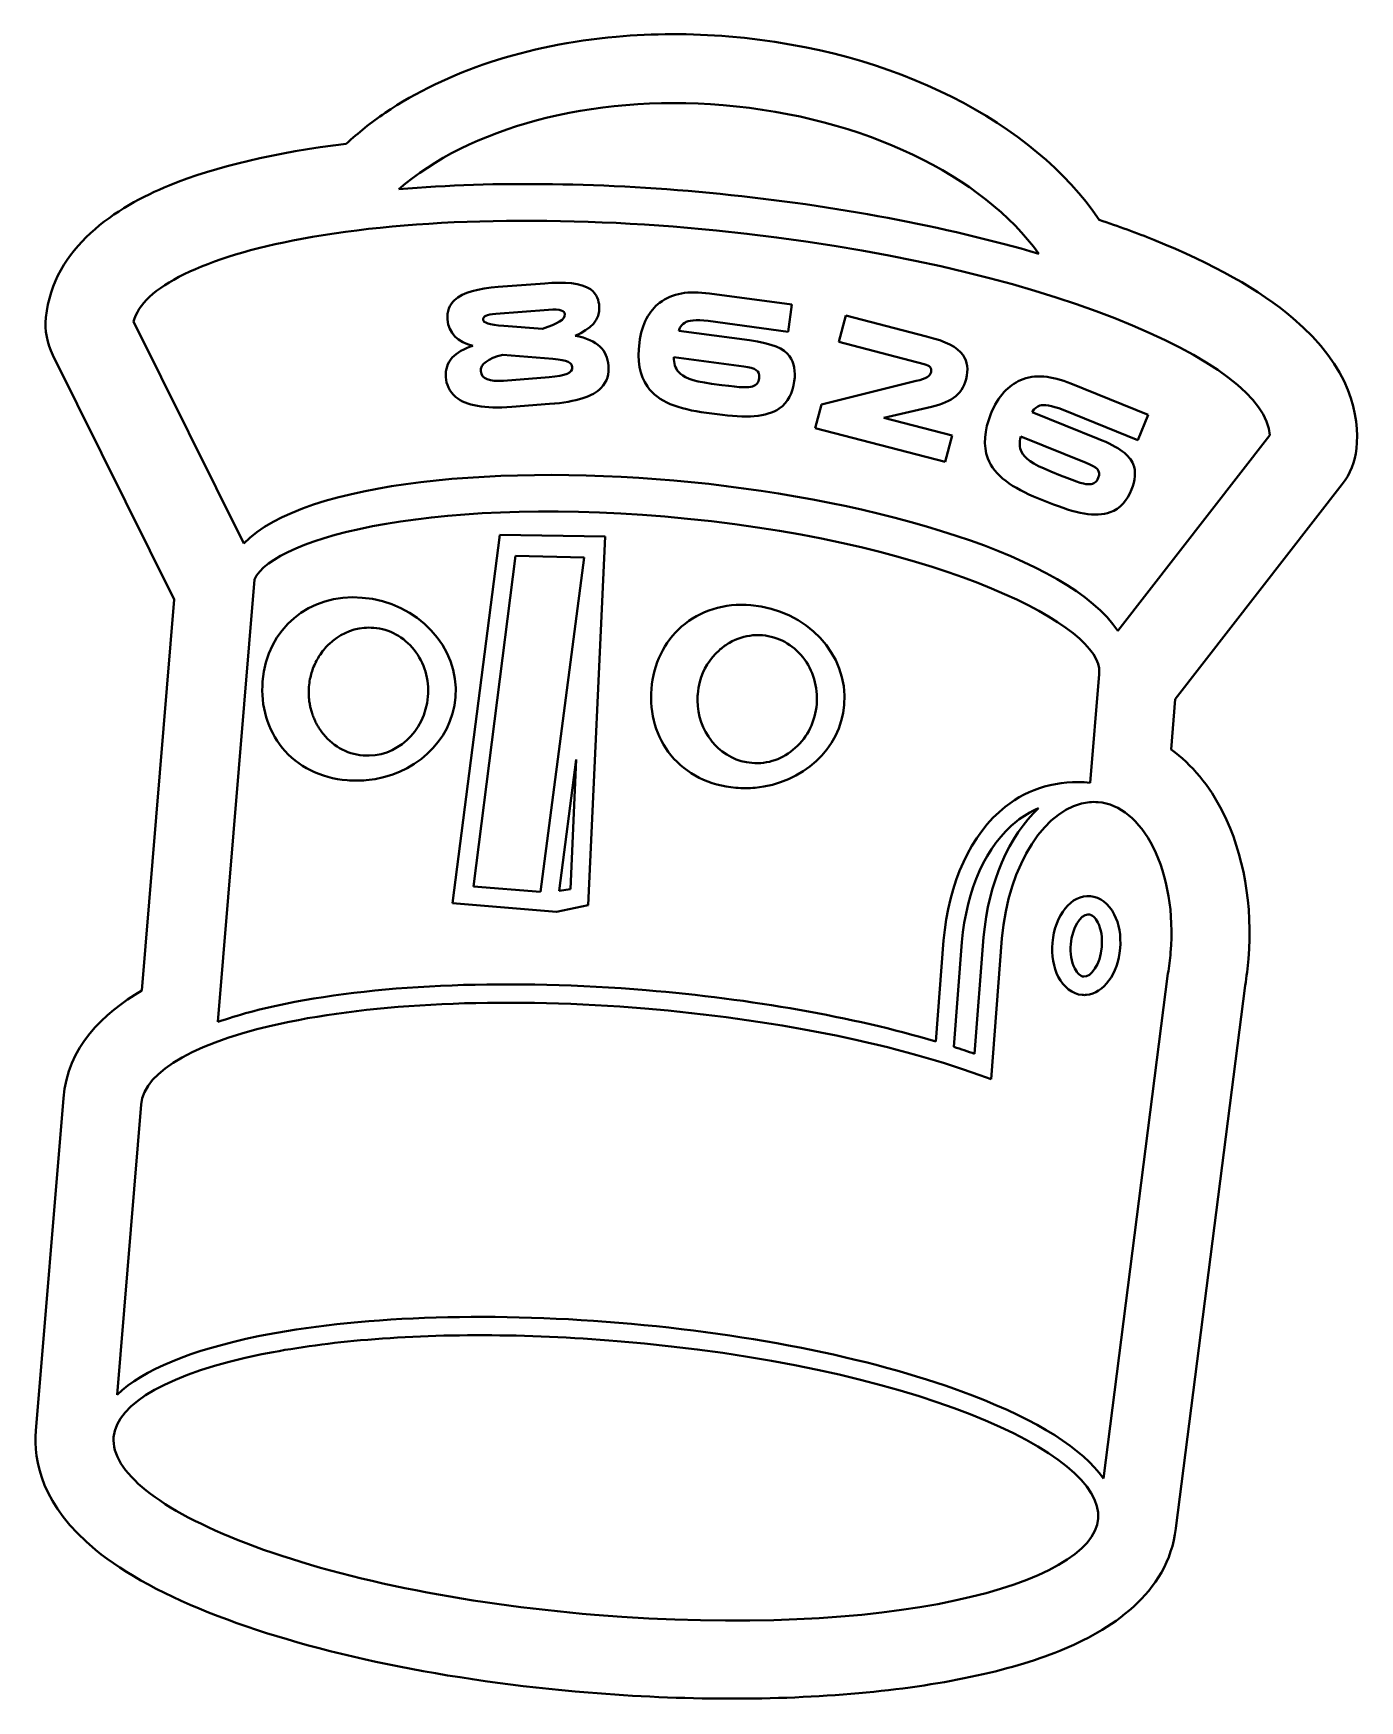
# Model space of a CAD drawing. Header units: inches. Extents: x -32.9 to 9.7, y -57 to -3.4.
import ezdxf

# ---------------------------------------------------------------- set-up
doc = ezdxf.new("R2010")
doc.units = ezdxf.units.IN
doc.header["$MEASUREMENT"] = 0
doc.layers.add('ModelSketch_Visible', color=7, linetype='Continuous', lineweight=40)

msp = doc.modelspace()

# ---------------------------------------------------------------- linework, layer by layer
at = {"layer": 'ModelSketch_Visible'}
for p, q in [((-14.164, -3.545), (-14.164, -3.545)), ((-16.46, -11.462), (-17.953, -11.576)), ((-8.524, -12.144), (-11.174, -11.788)), ((-8.64, -13.013), (-8.524, -12.144)), ((-26.124, -19.812), (-29.662, -12.687)), ((-18.032, -12.441), (-16.343, -12.312)), ((-16.529, -12.927), (-17.775, -12.826)), ((-11.209, -12.669), (-8.64, -13.013)), ((-7.017, -13.344), (-6.797, -12.494)), ((-6.797, -12.494), (-4.198, -13.167)), ((-9.891, -13.289), (-12.152, -12.985)), ((-4.278, -14.053), (-7.017, -13.344)), ((-32.257, -13.762), (-28.359, -21.613)), ((-17.808, -13.755), (-16.203, -13.886)), ((-12.313, -13.834), (-10.067, -14.135)), ((-16.323, -14.475), (-17.785, -14.587)), ((-10.771, -14.728), (-11.104, -14.683)), ((-7.579, -15.348), (-4.531, -14.596)), ((2.914, -15.678), (0.434, -14.678)), ((-17.519, -15.426), (-16.31, -15.334)), ((-7.777, -16.113), (-7.579, -15.348)), ((-4.179, -15.461), (-5.573, -15.777)), ((-11.271, -15.619), (-10.923, -15.666)), ((-5.573, -15.777), (-3.383, -16.344)), ((1.306, -16.449), (-0.81, -15.596)), ((0.182, -15.523), (2.586, -16.492)), ((2.586, -16.492), (2.914, -15.678)), ((-3.603, -17.194), (-7.777, -16.113)), ((-3.383, -16.344), (-3.603, -17.194)), ((-1.176, -16.378), (0.926, -17.226)), ((6.817, -16.336), (1.938, -22.619)), ((0.097, -17.626), (-0.214, -17.501)), ((3.786, -24.808), (9.147, -17.905)), ((-0.608, -18.366), (-0.282, -18.498)), ((-17.902, -19.531), (-19.417, -31.355)), ((-14.517, -19.592), (-17.902, -19.531)), ((-15.062, -31.424), (-14.517, -19.592)), ((-18.752, -30.819), (-17.396, -20.211)), ((-17.396, -20.211), (-15.199, -20.26)), ((-15.199, -20.26), (-16.595, -30.997)), ((-26.952, -35.17), (-25.783, -20.972)), ((-28.359, -21.613), (-29.393, -34.165)), ((-23.393, -23.049), (-23.387, -23.043)), ((1.343, -24.011), (1.056, -27.493)), ((3.653, -26.426), (3.786, -24.808)), ((-15.996, -30.966), (-15.447, -26.742)), ((-15.447, -26.742), (-15.63, -30.912)), ((-16.595, -30.997), (-18.752, -30.819)), ((-15.63, -30.912), (-15.996, -30.966)), ((-19.417, -31.355), (-16.083, -31.632)), ((-16.083, -31.632), (-15.062, -31.424)), ((-3.652, -32.561), (-3.903, -35.798)), ((-3.325, -35.974), (-3.064, -32.608)), ((-2.368, -32.446), (-2.659, -36.193)), ((-2.13, -37.007), (-1.779, -32.493)), ((3.549, -33.622), (1.476, -49.824)), ((3.799, -51.422), (6.028, -33.998)), ((-2.494, -36.876), (-2.13, -37.007)), ((-31.917, -37.619), (-32.801, -48.294)), ((-30.189, -47.137), (-29.418, -37.826))]:
    msp.add_line(p, q, dxfattribs=at)
for points in [[(-14.164, -3.545), (-17.037, -3.804), (-19.603, -4.65), (-21.585, -5.991)], [(-10.55, -3.537), (-11.766, -3.436), (-12.982, -3.439), (-14.164, -3.545)], [(1.343, -9.422), (-0.78, -6.301), (-5.188, -3.981), (-10.55, -3.537)], [(-21.143, -8.437), (-18.899, -6.492), (-15.025, -5.387), (-10.732, -5.742)], [(-10.732, -5.742), (-6.192, -6.118), (-2.385, -8.026), (-0.598, -10.511)], [(-21.585, -5.991), (-22.039, -6.298), (-22.454, -6.629), (-22.832, -6.98)], [(-22.832, -6.98), (-25.109, -7.261), (-27.018, -7.709), (-28.518, -8.32)], [(-28.518, -8.32), (-30.199, -9.004), (-32.25, -10.294), (-32.477, -12.558)], [(-10.83, -8.592), (-14.506, -8.224), (-18.054, -8.176), (-21.143, -8.437)], [(-0.598, -10.511), (-3.594, -9.629), (-7.116, -8.964), (-10.83, -8.592)], [(-24.262, -10.033), (-20.654, -9.363), (-15.925, -9.268), (-10.948, -9.766)], [(3.097, -10.066), (2.541, -9.842), (1.953, -9.628), (1.343, -9.422)], [(-29.662, -12.687), (-29.393, -11.599), (-27.401, -10.615), (-24.262, -10.033)], [(-10.948, -9.766), (-0.428, -10.819), (6.726, -14.029), (6.817, -16.336)], [(7.562, -12.577), (6.498, -11.676), (4.996, -10.831), (3.097, -10.066)], [(-17.953, -11.576), (-18.591, -11.624), (-19.094, -11.751), (-19.355, -11.998)], [(-14.995, -11.651), (-15.291, -11.44), (-15.832, -11.414), (-16.46, -11.462)], [(-14.711, -12.188), (-14.723, -12.034), (-14.777, -11.805), (-14.995, -11.651)], [(-11.174, -11.788), (-11.839, -11.699), (-12.37, -11.774), (-12.771, -12.085)], [(-19.355, -11.998), (-19.524, -12.156), (-19.601, -12.369), (-19.582, -12.621)], [(-16.343, -12.312), (-15.942, -12.282), (-15.823, -12.34), (-15.815, -12.453)], [(-15.483, -13.143), (-14.987, -12.924), (-14.676, -12.651), (-14.711, -12.188)], [(-12.771, -12.085), (-13.103, -12.342), (-13.341, -12.758), (-13.422, -13.367)], [(-32.477, -12.558), (-32.518, -12.972), (-32.442, -13.389), (-32.257, -13.762)], [(-19.582, -12.621), (-19.549, -13.059), (-19.246, -13.357), (-18.772, -13.466)], [(-18.437, -12.622), (-18.445, -12.524), (-18.33, -12.464), (-18.032, -12.441)], [(-17.775, -12.826), (-18.275, -12.786), (-18.429, -12.73), (-18.437, -12.622)], [(-15.815, -12.453), (-15.802, -12.623), (-16.036, -12.745), (-16.529, -12.927)], [(-12.152, -12.985), (-12.119, -12.854), (-12.029, -12.762), (-11.966, -12.724)], [(-11.966, -12.724), (-11.853, -12.656), (-11.618, -12.614), (-11.209, -12.669)], [(9.601, -16.768), (9.705, -15.732), (9.435, -14.163), (7.562, -12.577)], [(-14.415, -14.107), (-14.453, -13.603), (-14.757, -13.284), (-15.483, -13.143)], [(-13.422, -13.367), (-13.497, -13.925), (-13.412, -14.421), (-13.163, -14.777)], [(-8.6, -13.8), (-8.786, -13.556), (-9.139, -13.389), (-9.891, -13.289)], [(-4.198, -13.167), (-3.573, -13.329), (-3.222, -13.495), (-3.031, -13.768)], [(-18.772, -13.466), (-19.333, -13.643), (-19.676, -13.97), (-19.637, -14.474)], [(-18.513, -14.285), (-18.53, -14.053), (-18.285, -13.879), (-17.808, -13.755)], [(-16.203, -13.886), (-15.708, -13.926), (-15.586, -14.021), (-15.577, -14.149)], [(-12.167, -14.301), (-12.271, -14.183), (-12.318, -14.031), (-12.313, -13.834)], [(-8.448, -14.607), (-8.404, -14.285), (-8.446, -14.008), (-8.6, -13.8)], [(-3.031, -13.768), (-2.888, -13.976), (-2.851, -14.226), (-2.931, -14.536)], [(-17.785, -14.587), (-18.228, -14.621), (-18.495, -14.522), (-18.513, -14.285)], [(-15.577, -14.149), (-15.562, -14.335), (-15.793, -14.435), (-16.323, -14.475)], [(-14.655, -14.825), (-14.448, -14.617), (-14.395, -14.36), (-14.415, -14.107)], [(-11.104, -14.683), (-11.769, -14.594), (-12.014, -14.478), (-12.167, -14.301)], [(-10.067, -14.135), (-9.698, -14.184), (-9.542, -14.257), (-9.574, -14.503)], [(-4.531, -14.596), (-4.212, -14.519), (-4.091, -14.443), (-4.056, -14.308)], [(-4.056, -14.308), (-4.024, -14.183), (-4.088, -14.102), (-4.278, -14.053)], [(0.434, -14.678), (-0.189, -14.427), (-0.722, -14.368), (-1.187, -14.57)], [(-19.637, -14.474), (-19.621, -14.691), (-19.535, -14.933), (-19.314, -15.113)], [(-16.31, -15.334), (-15.409, -15.265), (-14.915, -15.083), (-14.655, -14.825)], [(-13.163, -14.777), (-12.822, -15.266), (-12.176, -15.498), (-11.271, -15.619)], [(-9.787, -14.771), (-9.929, -14.815), (-10.137, -14.813), (-10.771, -14.728)], [(-9.574, -14.503), (-9.595, -14.656), (-9.668, -14.735), (-9.787, -14.771)], [(-8.929, -15.48), (-8.643, -15.284), (-8.498, -14.98), (-8.448, -14.607)], [(-2.931, -14.536), (-3.071, -15.075), (-3.442, -15.294), (-4.179, -15.461)], [(-1.187, -14.57), (-1.572, -14.738), (-1.906, -15.082), (-2.136, -15.652)], [(-19.314, -15.113), (-18.978, -15.387), (-18.395, -15.493), (-17.519, -15.426)], [(-10.923, -15.666), (-9.997, -15.79), (-9.336, -15.759), (-8.929, -15.48)], [(-0.81, -15.596), (-0.746, -15.477), (-0.635, -15.41), (-0.565, -15.388)], [(-0.565, -15.388), (-0.439, -15.351), (-0.201, -15.368), (0.182, -15.523)], [(-2.136, -15.652), (-2.346, -16.174), (-2.387, -16.675), (-2.234, -17.082)], [(-1.15, -16.867), (-1.222, -16.727), (-1.23, -16.568), (-1.176, -16.378)], [(2.431, -17.265), (2.311, -16.982), (2.01, -16.733), (1.306, -16.449)], [(-2.234, -17.082), (-2.024, -17.64), (-1.456, -18.025), (-0.608, -18.366)], [(-0.214, -17.501), (-0.837, -17.25), (-1.046, -17.077), (-1.15, -16.867)], [(9.147, -17.905), (9.402, -17.577), (9.56, -17.183), (9.601, -16.768)], [(-11.755, -17.843), (-17.729, -17.245), (-24.141, -17.788), (-26.124, -19.812)], [(1.039, -17.912), (0.892, -17.919), (0.691, -17.866), (0.097, -17.626)], [(0.926, -17.226), (1.271, -17.365), (1.405, -17.475), (1.312, -17.704)], [(2.378, -18.084), (2.5, -17.782), (2.529, -17.505), (2.431, -17.265)], [(1.938, -22.619), (0.394, -20.243), (-5.782, -18.44), (-11.755, -17.843)], [(1.312, -17.704), (1.254, -17.848), (1.164, -17.906), (1.039, -17.912)], [(1.696, -18.811), (2.022, -18.692), (2.238, -18.434), (2.378, -18.084)], [(-25.783, -20.972), (-25.168, -19.589), (-19.749, -18.229), (-11.873, -19.017)], [(-0.282, -18.498), (0.584, -18.847), (1.232, -18.98), (1.696, -18.811)], [(-11.873, -19.017), (-3.611, -19.844), (1.487, -22.511), (1.344, -23.959)], [(-22.321, -21.552), (-24.033, -21.411), (-25.377, -22.54), (-25.518, -24.238)], [(-19.325, -24.751), (-19.192, -23.135), (-20.535, -21.7), (-22.321, -21.552)], [(-9.838, -21.792), (-10.69, -21.722), (-11.481, -21.966), (-12.065, -22.48)], [(-6.843, -24.991), (-6.709, -23.375), (-8.053, -21.94), (-9.838, -21.792)], [(-23.387, -23.043), (-23.079, -22.75), (-22.688, -22.559), (-22.262, -22.521)], [(-22.262, -22.521), (-22.16, -22.512), (-22.057, -22.511), (-21.952, -22.52)], [(-21.952, -22.52), (-21.445, -22.562), (-20.985, -22.812), (-20.657, -23.225)], [(-12.065, -22.48), (-12.625, -22.972), (-12.97, -23.682), (-13.035, -24.479)], [(-10.686, -23.102), (-10.634, -23.065), (-10.581, -23.031), (-10.527, -23)], [(-10.527, -23), (-10.296, -22.867), (-10.043, -22.785), (-9.782, -22.761)], [(-10.527, -23), (-10.527, -23), (-10.527, -23), (-10.527, -23)], [(-9.782, -22.761), (-9.679, -22.752), (-9.575, -22.752), (-9.47, -22.76)], [(-9.47, -22.76), (-8.963, -22.802), (-8.503, -23.053), (-8.174, -23.465)], [(-23.816, -23.63), (-23.784, -23.566), (-23.75, -23.504), (-23.713, -23.444)], [(-23.713, -23.444), (-23.708, -23.437), (-23.704, -23.43), (-23.699, -23.423)], [(-23.699, -23.423), (-23.611, -23.285), (-23.508, -23.16), (-23.393, -23.049)], [(-20.657, -23.225), (-20.324, -23.643), (-20.166, -24.176), (-20.211, -24.727)], [(-11.479, -24.249), (-11.373, -23.86), (-11.161, -23.511), (-10.864, -23.243)], [(-10.864, -23.243), (-10.814, -23.198), (-10.762, -23.158), (-10.71, -23.119)], [(-10.71, -23.119), (-10.702, -23.113), (-10.694, -23.108), (-10.686, -23.102)], [(-8.174, -23.465), (-7.841, -23.883), (-7.683, -24.417), (-7.729, -24.968)], [(-23.985, -24.111), (-23.97, -24.044), (-23.952, -23.978), (-23.931, -23.913)], [(-23.931, -23.913), (-23.928, -23.903), (-23.925, -23.893), (-23.922, -23.883)], [(-23.922, -23.883), (-23.896, -23.807), (-23.866, -23.735), (-23.833, -23.664)], [(-23.833, -23.664), (-23.827, -23.652), (-23.821, -23.641), (-23.816, -23.63)], [(1.344, -23.959), (1.343, -23.976), (1.343, -23.994), (1.343, -24.011)], [(-25.518, -24.238), (-25.584, -25.035), (-25.361, -25.792), (-24.89, -26.369)], [(-24.039, -24.631), (-24.041, -24.559), (-24.039, -24.485), (-24.033, -24.411)], [(-24.033, -24.411), (-24.026, -24.329), (-24.013, -24.25), (-23.998, -24.172)], [(-23.998, -24.172), (-23.994, -24.151), (-23.989, -24.131), (-23.985, -24.111)], [(-13.035, -24.479), (-13.101, -25.276), (-12.878, -26.033), (-12.407, -26.61)], [(-11.55, -24.651), (-11.538, -24.514), (-11.515, -24.379), (-11.479, -24.249)], [(-24.035, -24.696), (-24.036, -24.674), (-24.039, -24.653), (-24.039, -24.631)], [(-24.024, -24.849), (-24.03, -24.798), (-24.033, -24.747), (-24.035, -24.696)], [(-24.014, -24.917), (-24.017, -24.894), (-24.022, -24.872), (-24.024, -24.849)], [(-23.988, -25.061), (-23.998, -25.014), (-24.006, -24.965), (-24.014, -24.917)], [(-23.972, -25.124), (-23.978, -25.103), (-23.983, -25.082), (-23.988, -25.061)], [(-23.931, -25.268), (-23.947, -25.221), (-23.96, -25.173), (-23.972, -25.124)], [(-20.211, -24.727), (-20.305, -25.857), (-21.238, -26.704), (-22.291, -26.618)], [(-22.189, -27.412), (-20.674, -27.276), (-19.443, -26.177), (-19.325, -24.751)], [(-11.557, -24.857), (-11.558, -24.789), (-11.556, -24.72), (-11.55, -24.651)], [(-11.104, -26.153), (-11.396, -25.788), (-11.553, -25.334), (-11.557, -24.857)], [(-9.706, -27.653), (-8.191, -27.516), (-6.961, -26.418), (-6.843, -24.991)], [(-7.729, -24.968), (-7.774, -25.518), (-8.018, -26.018), (-8.415, -26.376)], [(-23.912, -25.321), (-23.919, -25.303), (-23.925, -25.286), (-23.931, -25.268)], [(-23.853, -25.468), (-23.875, -25.42), (-23.894, -25.371), (-23.912, -25.321)], [(-23.834, -25.509), (-23.841, -25.495), (-23.847, -25.482), (-23.853, -25.468)], [(-23.756, -25.66), (-23.784, -25.611), (-23.81, -25.561), (-23.834, -25.509)], [(-23.739, -25.688), (-23.745, -25.678), (-23.75, -25.669), (-23.756, -25.66)], [(-23.638, -25.842), (-23.674, -25.792), (-23.708, -25.741), (-23.739, -25.688)], [(-23.627, -25.856), (-23.631, -25.851), (-23.634, -25.846), (-23.638, -25.842)], [(-22.291, -26.618), (-22.839, -26.573), (-23.312, -26.282), (-23.627, -25.856)], [(-11.018, -26.252), (-11.047, -26.22), (-11.077, -26.188), (-11.104, -26.153)], [(-24.89, -26.369), (-24.398, -26.972), (-23.657, -27.343), (-22.806, -27.414)], [(-12.407, -26.61), (-11.915, -27.213), (-11.175, -27.584), (-10.323, -27.655)], [(-9.809, -26.858), (-10.273, -26.82), (-10.697, -26.605), (-11.018, -26.252)], [(-8.415, -26.376), (-8.807, -26.729), (-9.302, -26.9), (-9.809, -26.858)], [(5.312, -28.435), (4.885, -27.589), (4.316, -26.908), (3.653, -26.426)], [(-22.806, -27.414), (-22.596, -27.431), (-22.39, -27.43), (-22.189, -27.412)], [(-10.323, -27.655), (-10.114, -27.672), (-9.908, -27.671), (-9.706, -27.653)], [(1.056, -27.493), (0.015, -27.4), (-0.901, -27.658), (-1.672, -28.266)], [(-1.672, -28.266), (-2.777, -29.136), (-3.498, -30.702), (-3.652, -32.561)], [(-0.61, -28.314), (-1.537, -29.184), (-2.222, -30.691), (-2.368, -32.446)], [(-1.779, -32.493), (-1.583, -30.116), (-0.353, -28.241), (1.029, -28.117)], [(-1.307, -28.729), (-1.089, -28.558), (-0.856, -28.42), (-0.61, -28.314)], [(1.029, -28.117), (1.122, -28.109), (1.215, -28.108), (1.309, -28.116)], [(1.309, -28.116), (2.004, -28.173), (2.631, -28.688), (3.074, -29.565)], [(-3.064, -32.608), (-2.924, -30.913), (-2.283, -29.499), (-1.307, -28.729)], [(6.135, -33.149), (6.276, -31.44), (5.984, -29.766), (5.312, -28.435)], [(3.074, -29.565), (3.54, -30.488), (3.739, -31.688), (3.636, -32.942)], [(1.059, -31.132), (0.451, -31.081), (-0.085, -31.739), (-0.158, -32.628)], [(1.827, -31.718), (1.652, -31.372), (1.372, -31.158), (1.059, -31.132)], [(0.43, -32.677), (0.475, -32.134), (0.747, -31.741), (0.975, -31.72)], [(0.975, -31.72), (0.987, -31.719), (0.999, -31.719), (1.011, -31.72)], [(1.011, -31.72), (1.115, -31.729), (1.22, -31.825), (1.3, -31.984)], [(1.3, -31.984), (1.404, -32.189), (1.45, -32.472), (1.426, -32.76)], [(2.014, -32.808), (2.047, -32.409), (1.981, -32.022), (1.827, -31.718)], [(-0.158, -32.628), (-0.191, -33.027), (-0.125, -33.414), (0.029, -33.719)], [(0.556, -33.453), (0.452, -33.247), (0.406, -32.965), (0.43, -32.677)], [(1.426, -32.76), (1.379, -33.331), (1.081, -33.734), (0.845, -33.717)], [(0.933, -34.304), (1.484, -34.255), (1.946, -33.631), (2.014, -32.808)], [(3.636, -32.942), (3.617, -33.167), (3.588, -33.395), (3.549, -33.622)], [(6.028, -33.998), (6.076, -33.716), (6.111, -33.431), (6.135, -33.149)], [(0.029, -33.719), (0.204, -34.065), (0.484, -34.279), (0.797, -34.305)], [(0.845, -33.717), (0.742, -33.708), (0.636, -33.612), (0.556, -33.453)], [(-29.393, -34.165), (-30.636, -34.884), (-31.782, -35.983), (-31.917, -37.619)], [(-13.2, -34.153), (-17.528, -33.795), (-21.641, -33.95), (-24.781, -34.589)], [(-3.903, -35.798), (-6.584, -35.008), (-9.817, -34.433), (-13.2, -34.153)], [(-24.781, -34.589), (-25.595, -34.754), (-26.319, -34.949), (-26.952, -35.17)], [(-24.664, -35.167), (-21.576, -34.539), (-17.522, -34.387), (-13.249, -34.741)], [(-13.249, -34.741), (-9.207, -35.075), (-5.388, -35.833), (-2.494, -36.876)], [(0.797, -34.305), (0.843, -34.308), (0.888, -34.308), (0.933, -34.304)], [(-29.418, -37.826), (-29.328, -36.733), (-27.595, -35.763), (-24.664, -35.167)], [(-2.659, -36.193), (-2.876, -36.118), (-3.099, -36.046), (-3.325, -35.974)], [(-14.083, -44.828), (-18.411, -44.47), (-22.524, -44.625), (-25.665, -45.264)], [(-2.731, -47.161), (-5.724, -46.015), (-9.756, -45.186), (-14.083, -44.828)], [(-25.665, -45.264), (-27.819, -45.702), (-29.359, -46.347), (-30.189, -47.137)], [(-25.547, -45.842), (-24.577, -45.645), (-23.512, -45.494), (-22.375, -45.392)], [(-22.375, -45.392), (-19.892, -45.168), (-17.063, -45.173), (-14.132, -45.416)], [(-14.132, -45.416), (-4.677, -46.198), (1.486, -48.995), (1.311, -51.117)], [(-30.302, -48.501), (-30.211, -47.408), (-28.478, -46.438), (-25.547, -45.842)], [(1.476, -49.824), (0.809, -48.883), (-0.625, -47.968), (-2.731, -47.161)], [(-32.801, -48.294), (-32.88, -49.258), (-32.612, -50.704), (-30.882, -52.119)], [(-26.049, -51.906), (-28.842, -50.836), (-30.392, -49.595), (-30.302, -48.501)], [(1.311, -51.117), (1.135, -53.238), (-5.404, -54.984), (-14.859, -54.202)], [(-14.859, -54.202), (-19.132, -53.849), (-23.106, -53.033), (-26.049, -51.906)], [(0.075, -55.362), (1.654, -54.727), (3.566, -53.53), (3.798, -51.428)], [(3.798, -51.428), (3.799, -51.426), (3.799, -51.424), (3.799, -51.422)], [(-30.882, -52.119), (-29.934, -52.894), (-28.61, -53.61), (-26.946, -54.247)], [(-26.946, -54.247), (-23.788, -55.457), (-19.569, -56.329), (-15.066, -56.701)], [(-6.38, -56.721), (-3.785, -56.488), (-1.553, -56.018), (0.075, -55.362)], [(-15.066, -56.701), (-12.03, -56.953), (-9.026, -56.959), (-6.38, -56.721)]]:
    msp.add_open_spline(points, degree=3, dxfattribs=at)

doc.saveas('drawing.dxf')
